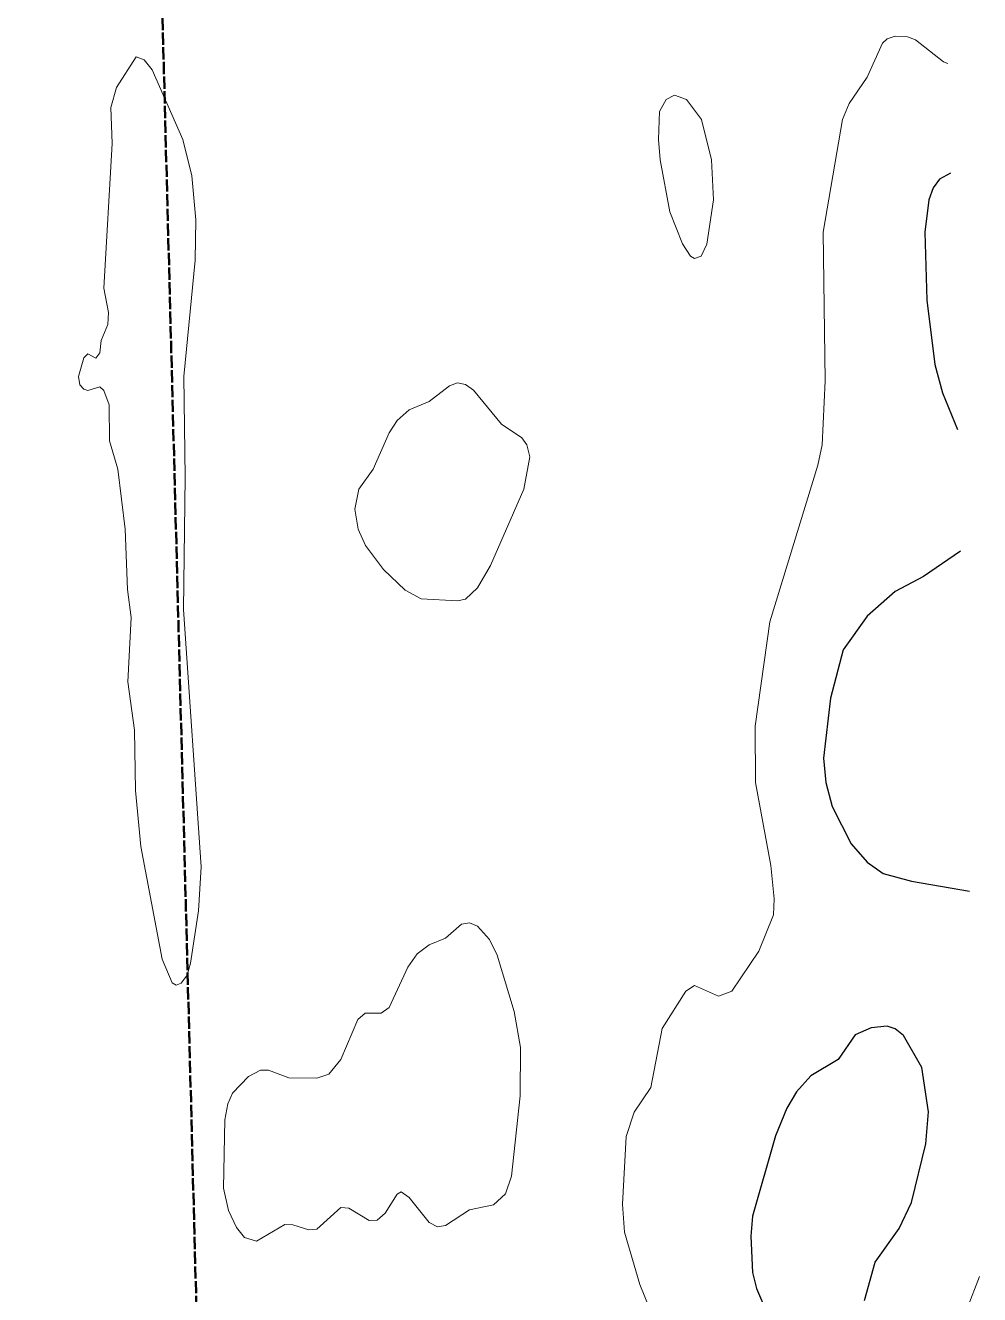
# Model space of a CAD drawing. Extents: x 2962410 to 2964430, y 489634 to 491632.
# Drawn here: x 2964017 to 2964407, y 490590 to 491109 of the extents above; entities that cross this region are included whole.
import ezdxf

# ---------------------------------------------------------------- set-up
doc = ezdxf.new("R2010")
doc.units = 21
doc.header["$LTSCALE"] = 10
doc.header["$MEASUREMENT"] = 0
doc.linetypes.add('DASHED', pattern=[0.6, 0.5, -0.1])
for name, color, linetype, lineweight in [('TOPO-CONTOUR-MAJOR', 34, 'CONTINUOUS', 30), ('TOPO-CONTOUR-MINOR', 36, 'CONTINUOUS', 13), ('WETL-REVIEW-AREA', 1, 'DASHED', 50)]:
    doc.layers.add(name, color=color, linetype=linetype, lineweight=lineweight)

msp = doc.modelspace()

# ---------------------------------------------------------------- linework, layer by layer
at = {"layer": 'TOPO-CONTOUR-MAJOR', "elevation": 890}
for points in [[(2964394.72, 491048.32), (2964390.18, 491045.85), (2964387.64, 491042.27), (2964385.82, 491037.35), (2964384.13, 491024.23), (2964385, 490996.35), (2964388.32, 490970.1), (2964391.42, 490958.62), (2964397.47, 490943.58)], [(2964398.77, 490893.89), (2964383.62, 490883.62), (2964372.13, 490877.42), (2964360.65, 490867.33), (2964350.87, 490853.65), (2964345.69, 490833.96), (2964342.76, 490809.36), (2964343.81, 490799.52), (2964346.32, 490789.68), (2964354.09, 490774.43), (2964360.65, 490766.97), (2964367.21, 490762.24), (2964378.69, 490759.24), (2964402.42, 490755.12)], [(2964359.5, 490587.93), (2964363.93, 490603.62), (2964373.77, 490617.37), (2964378.69, 490627.99), (2964384.63, 490651.9), (2964385.71, 490665.02), (2964383.02, 490683.06), (2964375.41, 490696.16), (2964372.13, 490698.91), (2964368.85, 490699.97), (2964362.29, 490699.3), (2964355.73, 490696.41), (2964348.76, 490686.34), (2964337.69, 490679.75), (2964331.84, 490673.22), (2964327.85, 490666.48), (2964323.2, 490655.18), (2964313.85, 490622.37), (2964313.09, 490614.17), (2964313.81, 490599.41), (2964315.45, 490592.85), (2964319.7, 490583.01)]]:
    msp.add_lwpolyline(points, dxfattribs=at)
at = {"layer": 'TOPO-CONTOUR-MINOR', "elevation": 892}
for points in [[(2964393.54, 491092.99), (2964391.82, 491093.77), (2964380.34, 491102.65), (2964377.05, 491103.94), (2964372.13, 491104.22), (2964368.85, 491103.17), (2964366.86, 491101.32), (2964360.65, 491087.51), (2964353.33, 491076.72), (2964350.56, 491070.16), (2964342.71, 491024.23), (2964343.44, 490963.54), (2964342.3, 490937.3), (2964340.52, 490929.1), (2964320.86, 490865.13), (2964314.89, 490822.48), (2964315.03, 490799.52), (2964321.29, 490765.58), (2964322.7, 490751.95), (2964322.35, 490745.39), (2964316.42, 490730.63), (2964305.38, 490714.22), (2964299.96, 490712.16), (2964290.12, 490716.58), (2964286.55, 490714.22), (2964277, 490699.03), (2964272.26, 490674.86), (2964265.52, 490664.91), (2964262.24, 490654.91), (2964260.75, 490627.29), (2964261.58, 490615.81), (2964267.85, 490594.49), (2964275.17, 490576.44)], [(2964401.52, 490584.65), (2964406.55, 490597.78)]]:
    msp.add_lwpolyline(points, dxfattribs=at)
at = {"layer": 'TOPO-CONTOUR-MINOR'}
for points, elevation in [([(2964080.57, 490717.51), (2964078.53, 490716.69), (2964076.89, 490717.6), (2964072.84, 490727.35), (2964064.07, 490773.27), (2964061.87, 490796.24), (2964061.57, 490820.84), (2964058.8, 490840.52), (2964060.17, 490866.77), (2964058.61, 490878.25), (2964057.72, 490902.85), (2964054.64, 490927.46), (2964051.29, 490938.94), (2964051.12, 490953.7), (2964049.01, 490959.55), (2964047.37, 490961.04), (2964042.45, 490959.58), (2964040.81, 490960.01), (2964039.15, 490961.9), (2964038.59, 490965.18), (2964040.81, 490972.86), (2964042.45, 490974.44), (2964045.73, 490972.67), (2964047.37, 490974.96), (2964047.94, 490979.94), (2964050.66, 490986.5), (2964050.95, 490991.43), (2964048.96, 491001.27), (2964052.34, 491060.32), (2964051.86, 491075.08), (2964054.09, 491083.28), (2964062.13, 491095.73), (2964065.41, 491094.53), (2964068.69, 491090.46), (2964081.28, 491061.96), (2964084.87, 491047.19), (2964086.54, 491029.15), (2964086.3, 491012.75), (2964081.66, 490965.18), (2964082.25, 490924.18), (2964081.48, 490870.05), (2964088.68, 490765.07), (2964087.62, 490747.03), (2964084.33, 490725.71), (2964082.96, 490720.79)], 894), ([(2964292.92, 491014.39), (2964290.12, 491013.43), (2964288.48, 491014.36), (2964285.2, 491019.35), (2964280.14, 491032.43), (2964276.17, 491053.75), (2964275.41, 491061.96), (2964275.92, 491073.44), (2964278.64, 491078.36), (2964281.92, 491080.14), (2964286.93, 491078.36), (2964292.95, 491070.16), (2964297.12, 491053.75), (2964297.91, 491037.35), (2964295.23, 491019.31)], 894), ([(2964196.63, 490874.38), (2964201.55, 490879.01), (2964206.82, 490888.09), (2964220.49, 490919.25), (2964222.88, 490932.38), (2964221.63, 490937.3), (2964219.59, 490940.24), (2964211.39, 490945.8), (2964199.91, 490959.6), (2964196.63, 490961.98), (2964193.35, 490962.59), (2964190.07, 490961.39), (2964181.87, 490955.01), (2964173.66, 490951.62), (2964168.74, 490947.31), (2964165.43, 490942.22), (2964158.9, 490927.38), (2964153.15, 490919.25), (2964151.45, 490911.05), (2964152.78, 490902.85), (2964155.82, 490896.29), (2964163.19, 490886.45), (2964172.02, 490878.03), (2964178.59, 490874.43), (2964193.35, 490873.61)], 892), ([(2964111.34, 490612.21), (2964122.82, 490618.99), (2964126.1, 490618.89), (2964132.66, 490616.8), (2964135.94, 490617.03), (2964145.78, 490625.91), (2964149.06, 490625.59), (2964157.26, 490620.67), (2964160.54, 490620.79), (2964163.82, 490623.6), (2964168.74, 490631.35), (2964170.38, 490632.27), (2964173.66, 490630.02), (2964181.87, 490619.86), (2964185.15, 490617.97), (2964188.43, 490618.58), (2964198.27, 490625.02), (2964208.11, 490627.04), (2964213.03, 490631.46), (2964215.47, 490638.77), (2964219.02, 490671.58), (2964219.08, 490691.26), (2964216.48, 490706.02), (2964209.57, 490728.99), (2964206.47, 490735.37), (2964201.55, 490740.75), (2964198.27, 490742.2), (2964194.99, 490741.66), (2964188.43, 490735.93), (2964181.87, 490733.19), (2964176.95, 490729.45), (2964173.13, 490724.07), (2964165.46, 490707.59), (2964162.18, 490705.21), (2964155.62, 490705.31), (2964152.67, 490702.74), (2964145.78, 490686.32), (2964140.86, 490680.43), (2964135.94, 490678.8), (2964124.46, 490678.85), (2964116.26, 490681.95), (2964112.98, 490682.03), (2964108.06, 490679.4), (2964101.49, 490672.59), (2964099.58, 490668.3), (2964098.43, 490661.74), (2964097.87, 490633.85), (2964099.85, 490624.72), (2964103.13, 490617.72), (2964106.41, 490613.65)], 892)]:
    msp.add_lwpolyline(points, close=True, dxfattribs=dict(at, elevation=elevation))
at = {"layer": 'WETL-REVIEW-AREA'}
msp.add_lwpolyline([(2964068.73, 491272.08), (2962737.6, 491268.97), (2962776.13, 489956.12), (2964102.85, 489973.11)], close=True, dxfattribs=at)

doc.saveas('drawing.dxf')
